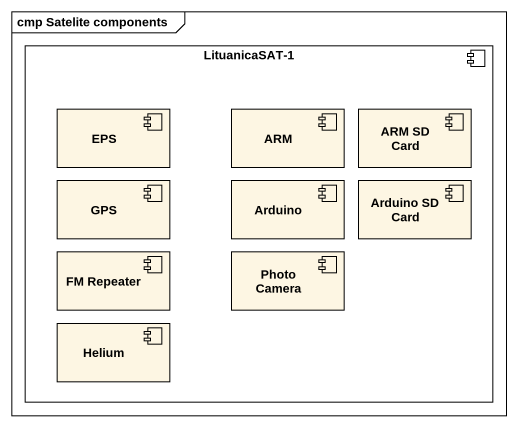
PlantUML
@startuml
mainframe cmp Satelite components
component "LituanicaSAT-1" as LituanicaSAT_1 {
  component EPS
  component ARM
  component "ARM SD Card" as ARM_SD_Card
  component GPS
  component Arduino
  component "Arduino SD Card" as Arduino_SD_Card
  component "FM Repeater" as FM_Repeater
  component "Photo Camera" as Photo_Camera
  component Helium
}
@enduml
